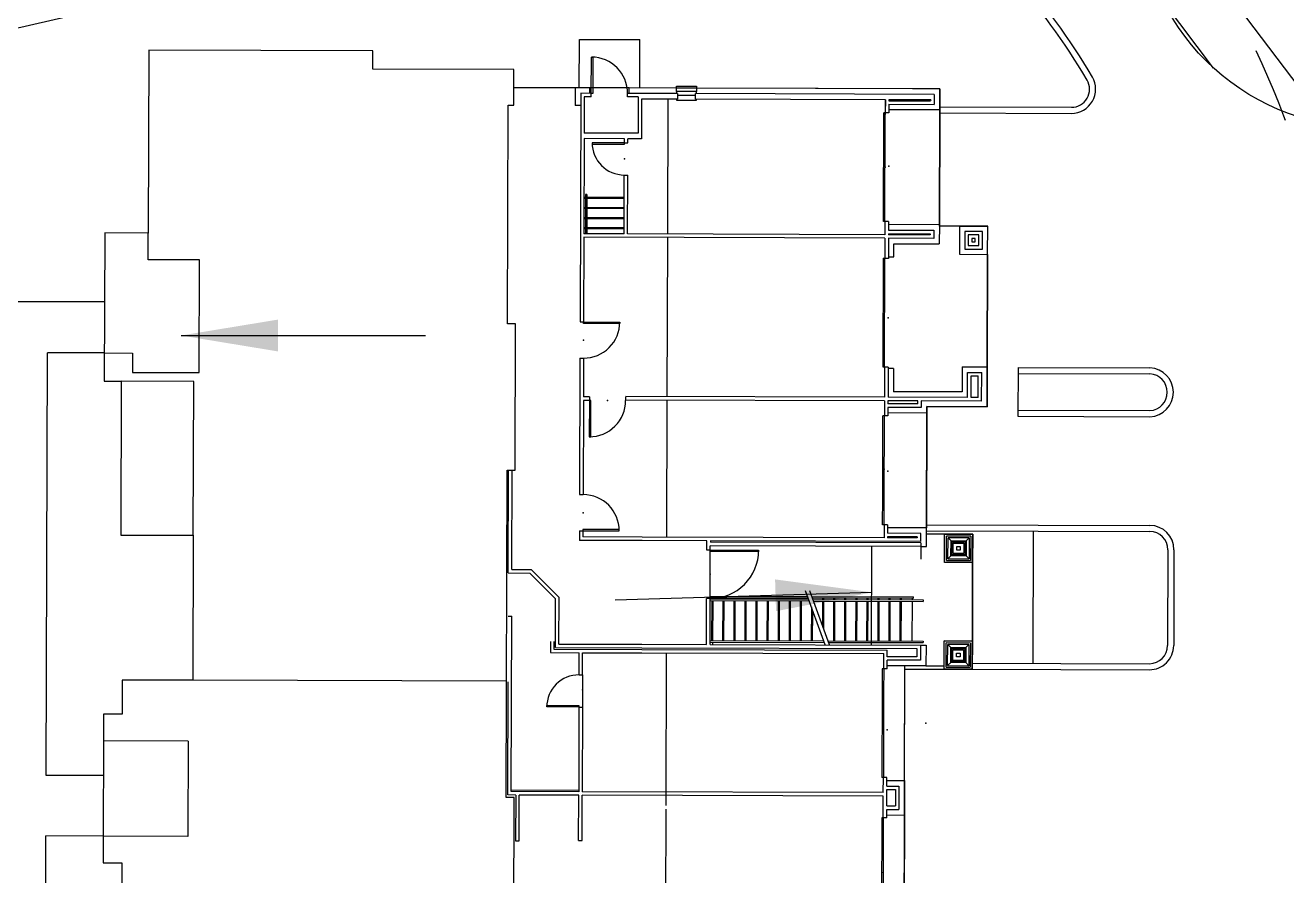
# Model space of a CAD drawing. Header units: feet. Extents: x 26064 to 27719, y 16802 to 28989.
# Drawn here: x 27419.5 to 27523.9, y 17752.1 to 17822.4 of the extents above; entities that cross this region are included whole.
import ezdxf

# ---------------------------------------------------------------- set-up
doc = ezdxf.new("R2010")
doc.units = ezdxf.units.FT
doc.header["$LTSCALE"] = 50
doc.header["$MEASUREMENT"] = 0
doc.header["$PDSIZE"] = -0.5
doc.linetypes.add('CENTERPL', pattern=[0.25, 0.125, -0.0625, 0, -0.0625])
doc.linetypes.add('HIDDEN', pattern=[0.375, 0.25, -0.125])
for name, color, linetype in [('ALT-SD-OUTER', 252, 'Continuous'), ('BUILDING-DOORS-EXT', 2, 'Continuous'), ('BUILDING-INTERIOR', 251, 'Continuous'), ('BUILDINGS', 5, 'Continuous'), ('CL-ROADS', 9, 'CENTERPL'), ('CURB-B', 4, 'Continuous'), ('CURB-F', 32, 'Continuous'), ('INLET PROTECTION', 1, 'HIDDEN'), ('SD-STRUCTURE', 6, 'Continuous'), ('SIDEWALK', 9, 'Continuous')]:
    doc.layers.add(name, color=color, linetype=linetype)
doc.styles.add('ls80', font='simplex', dxfattribs={"oblique": 15, "height": 4})
doc.dimstyles.new('dim', dxfattribs={"dimtxt": 0.18, "dimasz": 0.16, "dimexe": 0.0625, "dimexo": 0.0625, "dimgap": 0.03, "dimtad": 3, "dimdec": 4, "dimzin": 0, "dimdsep": 46, "dimtxsty": 'ls80', "dimcen": 0.09, "dimclrd": 256, "dimclre": 256, "dimclrt": 256, "dimaunit": 1, "dimadec": 4, "dimazin": 0, "dimtfac": 1, "dimtdec": 4, "dimtofl": 0, "dimtmove": 2, "dimatfit": 3, "dimfxl": 0, "dimtolj": 1, "dimtzin": 0, "dimlwd": -1, "dimlwe": -1, "dimarcsym": 0})

msp = doc.modelspace()

# ---------------------------------------------------------------- hatches: boundary and pattern name
at = {"layer": 'INLET PROTECTION', "linetype": 'Continuous'}
h = msp.add_hatch(dxfattribs=at)
h.set_pattern_fill('ANSI31', scale=37.499998, angle=262.0889784, style=0)
h.set_pattern_definition([(307.088978, (51641.443, -5431.985), (3.7392183, 2.82681806), [])])
edge = h.paths.add_edge_path()
edge.add_arc((27530.4547, 17832.74124), 18.75, 0, 360)

# ---------------------------------------------------------------- linework, layer by layer
at = {"layer": 'ALT-SD-OUTER', "color": 7}
msp.add_line((27410.55255, 17820.31552), (27466.89535, 17833.24004), dxfattribs=at)
at = {"layer": 'BUILDING-DOORS-EXT', "color": 7}
for p, q in [((27466.33891, 17816.8019), (27466.34767, 17819.80068)), ((27466.34767, 17819.80068), (27466.47262, 17819.80032)), ((27466.47262, 17819.80032), (27466.46386, 17816.80153))]:
    msp.add_line(p, q, dxfattribs=at)
msp.add_arc((27466.33891, 17816.8019), 2.9988, 359.8327778, 89.8327778, dxfattribs=at)
at = {"layer": 'BUILDING-INTERIOR', "color": 7, "ltscale": 12}
for p, q in [((27459.92598, 17817.27886), (27465.00743, 17817.26403)), ((27465.00741, 17817.26388), (27465.00315, 17815.80611)), ((27466.2153, 17817.26036), (27465.00741, 17817.26388)), ((27466.21396, 17816.8022), (27466.2153, 17817.26036)), ((27469.46271, 17816.79272), (27469.46405, 17817.25088)), ((27473.3792, 17817.23945), (27469.46405, 17817.25088)), ((27473.37835, 17816.9479), (27473.37787, 17816.78129)), ((27473.37835, 17816.9479), (27473.3792, 17817.23945)), ((27475.04438, 17816.94303), (27473.37835, 17816.9479)), ((27473.3792, 17817.23945), (27473.37969, 17817.40605)), ((27473.37969, 17817.40605), (27475.04571, 17817.40119)), ((27475.04389, 17816.77643), (27475.04438, 17816.94303)), ((27475.04523, 17817.23459), (27475.04438, 17816.94303)), ((27475.04571, 17817.40119), (27475.04523, 17817.23459)), ((27494.70433, 17817.17721), (27475.04523, 17817.23459)), ((27495.16248, 17817.17587), (27492.91329, 17817.18244)), ((27495.16248, 17817.17587), (27495.15738, 17815.42659)), ((27465.46423, 17816.80439), (27465.40904, 17797.89498)), ((27466.33891, 17816.80184), (27465.46423, 17816.80439)), ((27465.75493, 17816.51198), (27465.74618, 17813.51314)), ((27466.33806, 17816.51028), (27465.75493, 17816.51198)), ((27466.33806, 17816.51028), (27466.33891, 17816.80184)), ((27466.46387, 17816.80147), (27466.33891, 17816.80184)), ((27469.33691, 17816.50155), (27469.33776, 17816.79309)), ((27470.21155, 17816.499), (27469.33691, 17816.50155)), ((27473.46117, 17816.78105), (27469.33776, 17816.79309)), ((27470.21155, 17816.49898), (27470.2028, 17813.50017)), ((27470.50262, 17816.33152), (27470.49302, 17813.04116)), ((27473.45982, 17816.32289), (27470.50262, 17816.33154)), ((27472.66844, 17816.32522), (27472.63587, 17805.16292)), ((27473.37653, 17816.32314), (27473.37629, 17816.23984)), ((27473.37629, 17816.23984), (27475.04231, 17816.23497)), ((27473.46117, 17816.78105), (27473.45982, 17816.32289)), ((27474.9601, 17816.61007), (27473.46067, 17816.61445)), ((27473.4608, 17816.6561), (27474.96022, 17816.65172)), ((27474.95925, 17816.31852), (27474.96059, 17816.77667)), ((27490.66154, 17816.27265), (27474.95925, 17816.31852)), ((27494.70299, 17816.71905), (27474.96059, 17816.77667)), ((27475.04231, 17816.23497), (27475.04255, 17816.31827)), ((27490.65424, 17813.77377), (27490.66153, 17816.27269)), ((27490.66153, 17816.27269), (27490.65837, 17815.18981)), ((27490.95199, 17815.89702), (27490.94992, 17815.18896)), ((27490.95199, 17815.89702), (27494.70056, 17815.88608)), ((27490.95308, 17816.27184), (27490.95284, 17816.18858)), ((27490.95284, 17816.18858), (27494.40985, 17816.17849)), ((27494.4101, 17816.26175), (27490.95308, 17816.27184)), ((27494.4101, 17816.26175), (27494.40985, 17816.17849)), ((27494.70299, 17816.71914), (27494.70056, 17815.88608)), ((27465.46127, 17815.80477), (27465.00315, 17815.80611)), ((27490.50716, 17806.19361), (27490.53342, 17815.19018)), ((27490.65837, 17815.18981), (27490.53342, 17815.19018)), ((27490.63211, 17806.19325), (27490.65837, 17815.18981)), ((27490.94992, 17815.18896), (27490.65837, 17815.18981)), ((27495.15738, 17815.42659), (27490.95065, 17815.43887)), ((27495.15738, 17815.42659), (27495.12966, 17805.93052)), ((27465.74484, 17813.05498), (27465.72187, 17805.18312)), ((27469.0769, 17813.04528), (27465.74486, 17813.05498)), ((27470.2028, 17813.50017), (27465.74619, 17813.51314)), ((27466.41029, 17812.71983), (27466.40992, 17812.59488)), ((27469.07593, 17812.71205), (27466.41029, 17812.71983)), ((27469.07557, 17812.5871), (27469.07593, 17812.71205)), ((27469.07593, 17812.71205), (27469.0769, 17813.04528)), ((27469.07593, 17812.71205), (27469.36748, 17812.7112)), ((27469.36748, 17812.7112), (27469.36846, 17813.04442)), ((27470.49302, 17813.04116), (27469.36846, 17813.04442)), ((27466.40992, 17812.59488), (27469.07557, 17812.5871)), ((27469.05391, 17805.17337), (27469.06814, 17810.04641)), ((27469.06814, 17810.04641), (27469.35969, 17810.04556)), ((27469.34546, 17805.17252), (27469.35969, 17810.04556)), ((27469.06267, 17808.17213), (27465.73061, 17808.18185)), ((27465.8563, 17808.43139), (27465.84682, 17805.18275)), ((27465.98125, 17808.43103), (27465.8563, 17808.43139)), ((27465.98125, 17808.43103), (27465.97177, 17805.18239)), ((27469.05781, 17806.5061), (27465.72575, 17806.51583)), ((27469.06024, 17807.33912), (27465.72818, 17807.34884)), ((27469.05538, 17805.67309), (27465.72332, 17805.68281)), ((27490.63211, 17806.19325), (27490.50716, 17806.19361)), ((27490.63211, 17806.19325), (27490.62895, 17805.11041)), ((27490.92366, 17806.1924), (27490.63211, 17806.19325)), ((27490.92366, 17806.1924), (27490.9216, 17805.48435)), ((27490.9216, 17805.48435), (27494.67017, 17805.47354)), ((27495.12966, 17805.93052), (27490.92294, 17805.9428)), ((27494.67017, 17805.47354), (27494.66822, 17804.80709)), ((27495.12966, 17805.93052), (27495.12504, 17804.34759)), ((27496.79538, 17805.8213), (27495.12936, 17805.82616)), ((27496.79538, 17805.8213), (27496.78857, 17803.48887)), ((27496.79538, 17805.8213), (27499.12782, 17805.81449)), ((27499.12101, 17803.48206), (27499.12782, 17805.81449)), ((27429.68744, 17803.03918), (27429.69389, 17805.24667)), ((27465.72102, 17804.89158), (27465.70059, 17797.89413)), ((27490.6281, 17804.81887), (27465.72102, 17804.89158)), ((27469.05391, 17805.17337), (27465.72187, 17805.18312)), ((27490.62895, 17805.1104), (27469.34546, 17805.17252)), ((27472.63502, 17804.8714), (27472.5966, 17791.70978)), ((27490.6281, 17804.81886), (27490.62324, 17803.15284)), ((27490.91965, 17804.81802), (27490.91479, 17803.15199)), ((27494.66822, 17804.80709), (27490.91965, 17804.81803)), ((27490.92075, 17805.19278), (27490.9205, 17805.10957)), ((27494.37752, 17805.09947), (27490.92051, 17805.10956)), ((27490.92075, 17805.19278), (27494.37776, 17805.18281)), ((27491.37331, 17803.27561), (27491.37647, 17804.35853)), ((27491.37647, 17804.35853), (27495.12504, 17804.34759)), ((27494.37776, 17805.18281), (27494.37752, 17805.09947)), ((27497.23136, 17805.38269), (27497.22731, 17803.92483)), ((27498.68921, 17805.37844), (27497.23136, 17805.38269)), ((27497.5221, 17805.09029), (27497.51968, 17804.21556)), ((27498.39681, 17805.08773), (27497.5221, 17805.09029)), ((27497.81285, 17804.79788), (27497.81204, 17804.5063)), ((27497.81204, 17804.5063), (27498.10355, 17804.50548)), ((27498.1044, 17804.79703), (27497.81285, 17804.79788)), ((27498.10355, 17804.50548), (27498.1044, 17804.79703)), ((27498.39425, 17804.2131), (27498.39681, 17805.08773)), ((27498.68496, 17803.92073), (27498.68921, 17805.37844)), ((27496.78857, 17803.48887), (27499.12101, 17803.48206)), ((27497.22731, 17803.92483), (27498.68496, 17803.92073)), ((27497.51968, 17804.21556), (27498.39425, 17804.2131)), ((27499.12101, 17803.48206), (27499.09385, 17794.17313)), ((27433.93581, 17803.02678), (27429.68744, 17803.03918)), ((27433.90858, 17793.69703), (27433.93581, 17803.02678)), ((27490.47203, 17794.15667), (27490.49828, 17803.15321)), ((27490.62324, 17803.15284), (27490.49828, 17803.15321)), ((27490.59698, 17794.1563), (27490.62324, 17803.15284)), ((27490.91479, 17803.15199), (27490.62324, 17803.15284)), ((27490.91516, 17803.27694), (27491.37331, 17803.27561)), ((27465.40904, 17797.89498), (27465.70059, 17797.89413)), ((27465.70023, 17797.76918), (27465.70059, 17797.89413)), ((27468.69908, 17797.76043), (27465.70023, 17797.76918)), ((27465.70059, 17797.89413), (27468.69944, 17797.88538)), ((27468.69944, 17797.88538), (27468.69908, 17797.76043)), ((27426.06211, 17795.3235), (27428.39455, 17795.31669)), ((27428.39455, 17795.31669), (27428.38987, 17793.71314)), ((27465.40029, 17794.89613), (27465.36734, 17783.60882)), ((27465.40029, 17794.89613), (27465.69184, 17794.89528)), ((27465.69184, 17794.89528), (27465.68248, 17791.68818)), ((27490.59698, 17794.1563), (27490.47203, 17794.15667)), ((27490.59698, 17794.1563), (27490.58969, 17791.65726)), ((27490.88853, 17794.15545), (27490.59698, 17794.1563)), ((27490.88853, 17794.15545), (27490.88124, 17791.6564)), ((27491.34633, 17794.02916), (27490.88817, 17794.0305)), ((27491.34633, 17794.02916), (27491.34073, 17792.11323)), ((27497.01127, 17794.17921), (27497.00519, 17792.0967)), ((27497.01127, 17794.17921), (27499.0938, 17794.17313)), ((27499.0938, 17794.17313), (27499.0842, 17790.88278)), ((27433.44829, 17792.96948), (27427.45059, 17792.98699)), ((27428.38987, 17793.71314), (27433.90858, 17793.69703)), ((27433.41116, 17780.2452), (27433.44829, 17792.96948)), ((27497.46201, 17791.6372), (27497.46809, 17793.71971)), ((27497.46809, 17793.71971), (27498.63431, 17793.71626)), ((27497.75357, 17791.63635), (27497.75879, 17793.42729)), ((27497.75879, 17793.42729), (27498.3419, 17793.42556)), ((27498.33667, 17791.63465), (27498.3419, 17793.42556)), ((27498.62738, 17791.34228), (27498.63431, 17793.71625)), ((27497.00519, 17792.0967), (27491.34073, 17792.11323)), ((27465.68163, 17791.39663), (27465.6589, 17783.60797)), ((27466.18144, 17791.39517), (27465.68163, 17791.39663)), ((27466.18229, 17791.68672), (27465.68248, 17791.68818)), ((27466.18144, 17791.39517), (27466.17269, 17788.39632)), ((27466.18229, 17791.68672), (27466.18144, 17791.39517)), ((27466.30639, 17791.3948), (27466.18144, 17791.39517)), ((27466.29764, 17788.39596), (27466.30639, 17791.3948)), ((27469.18113, 17791.67797), (27469.18028, 17791.38642)), ((27490.58883, 17791.36571), (27469.1804, 17791.42819)), ((27490.58969, 17791.65726), (27469.18125, 17791.71974)), ((27472.59575, 17791.41822), (27472.56268, 17780.08913)), ((27490.58883, 17791.36571), (27490.58519, 17790.11619)), ((27490.87881, 17790.82334), (27490.87674, 17790.11534)), ((27493.62772, 17790.81531), (27490.87881, 17790.82334)), ((27490.8804, 17791.36485), (27490.87967, 17791.11489)), ((27493.33702, 17791.10772), (27490.87967, 17791.11489)), ((27493.33775, 17791.35768), (27490.8804, 17791.36485)), ((27497.46201, 17791.6372), (27490.88124, 17791.6564)), ((27493.33702, 17791.10772), (27493.33775, 17791.35767)), ((27493.6293, 17791.35695), (27493.62772, 17790.81531)), ((27498.62738, 17791.34228), (27493.6293, 17791.35683)), ((27494.08612, 17790.89737), (27494.08454, 17790.35582)), ((27499.0842, 17790.88278), (27494.08612, 17790.89737)), ((27498.33667, 17791.63465), (27497.75357, 17791.63635)), ((27490.44057, 17783.37967), (27490.46024, 17790.11655)), ((27490.58519, 17790.11619), (27490.46024, 17790.11655)), ((27490.56553, 17783.37931), (27490.58519, 17790.11619)), ((27490.87674, 17790.11534), (27490.58519, 17790.11619)), ((27494.08454, 17790.35582), (27490.87747, 17790.36518)), ((27494.08442, 17790.31417), (27494.05683, 17780.85953)), ((27466.17269, 17788.39632), (27466.29764, 17788.39596)), ((27459.47559, 17777.12862), (27459.50039, 17785.62534)), ((27459.768, 17777.41932), (27459.79195, 17785.62449)), ((27465.36735, 17783.60882), (27465.65891, 17783.60797)), ((27490.43398, 17781.12005), (27490.44057, 17783.37967)), ((27490.55893, 17781.11969), (27490.56553, 17783.3793)), ((27465.35859, 17780.60997), (27465.35628, 17779.81877)), ((27465.3586, 17780.60997), (27465.65015, 17780.60912)), ((27465.65015, 17780.60912), (27465.64869, 17780.10931)), ((27465.65052, 17780.73407), (27465.65015, 17780.60912)), ((27465.65015, 17780.60912), (27468.649, 17780.60037)), ((27468.64937, 17780.72532), (27465.65052, 17780.73407)), ((27468.649, 17780.60037), (27468.64937, 17780.72532)), ((27490.55893, 17781.11969), (27490.43398, 17781.12005)), ((27490.55893, 17781.11969), (27490.55578, 17780.03667)), ((27490.85049, 17781.11884), (27490.55893, 17781.11969)), ((27490.85049, 17781.11884), (27490.84842, 17780.41073)), ((27493.59733, 17780.40271), (27490.84842, 17780.41073)), ((27494.05683, 17780.85953), (27490.84976, 17780.86889)), ((27493.59539, 17779.73627), (27493.59733, 17780.40271)), ((27494.05233, 17779.31839), (27494.05683, 17780.85953)), ((27470.5403, 17779.80348), (27465.35628, 17779.81861)), ((27470.54115, 17780.09504), (27465.64869, 17780.10931)), ((27475.89383, 17779.7879), (27470.5403, 17779.80353)), ((27490.55578, 17780.03667), (27470.54115, 17780.09509)), ((27475.89159, 17779.01737), (27475.89384, 17779.7879)), ((27476.18314, 17779.01651), (27476.18417, 17779.37054)), ((27493.59417, 17779.31972), (27476.18417, 17779.37055)), ((27476.18539, 17779.78722), (27476.18502, 17779.66212)), ((27493.59502, 17779.61129), (27476.18502, 17779.66212)), ((27493.59539, 17779.73627), (27476.18539, 17779.78707)), ((27493.59539, 17779.73622), (27476.18539, 17779.78705)), ((27490.84757, 17780.11918), (27490.84732, 17780.03582)), ((27493.30468, 17780.02864), (27490.84732, 17780.03582)), ((27493.30493, 17780.11201), (27490.84757, 17780.11918)), ((27493.30493, 17780.11201), (27493.30468, 17780.02864)), ((27493.59502, 17779.61129), (27493.59113, 17778.27858)), ((27493.59502, 17779.61129), (27493.59417, 17779.31972)), ((27493.59417, 17779.31972), (27494.05233, 17779.31839)), ((27495.55473, 17780.33446), (27494.05531, 17780.33884)), ((27495.54792, 17778.00203), (27495.55473, 17780.33446)), ((27495.55473, 17780.33446), (27497.88717, 17780.32765)), ((27497.88717, 17780.32765), (27495.55473, 17780.33446)), ((27495.71501, 17778.16814), (27495.72085, 17780.16737)), ((27497.72008, 17780.16154), (27495.72086, 17780.16737)), ((27495.84033, 17778.29273), (27495.84543, 17780.04206)), ((27497.59476, 17780.03695), (27495.84544, 17780.04206)), ((27496.09461, 17779.79142), (27495.84544, 17780.04206)), ((27496.09096, 17778.5419), (27496.09461, 17779.79142)), ((27496.09461, 17779.79142), (27497.34413, 17779.78778)), ((27496.17451, 17778.62496), (27496.17767, 17779.70788)), ((27496.17767, 17779.70788), (27497.26058, 17779.70472)), ((27496.27894, 17778.72878), (27496.28149, 17779.60345)), ((27496.28149, 17779.60345), (27497.15615, 17779.6009)), ((27496.57134, 17779.01949), (27496.57219, 17779.31104)), ((27496.57219, 17779.31104), (27496.86375, 17779.31019)), ((27496.86375, 17779.31019), (27496.8629, 17779.01864)), ((27497.15615, 17779.6009), (27497.1536, 17778.72623)), ((27497.26058, 17779.70472), (27497.25742, 17778.6218)), ((27497.34413, 17779.78778), (27497.34048, 17778.53826)), ((27497.34413, 17779.78778), (27497.59476, 17780.03695)), ((27497.59476, 17780.03695), (27497.58966, 17778.28762)), ((27497.72008, 17780.16154), (27497.71424, 17778.16233)), ((27497.88717, 17780.32765), (27497.88036, 17777.99522)), ((27476.18314, 17779.01651), (27475.89159, 17779.01737)), ((27476.16923, 17775.01806), (27476.18314, 17779.01651)), ((27476.18278, 17778.89156), (27476.18314, 17779.01651)), ((27480.18124, 17778.87989), (27476.18278, 17778.89156)), ((27476.18314, 17779.01651), (27480.1816, 17779.00484)), ((27480.1816, 17779.00484), (27480.18124, 17778.87989)), ((27496.09096, 17778.5419), (27495.84033, 17778.29273)), ((27495.84033, 17778.29273), (27497.58966, 17778.28762)), ((27497.34048, 17778.53826), (27496.09096, 17778.5419)), ((27497.25742, 17778.6218), (27496.17451, 17778.62496)), ((27497.1536, 17778.72623), (27496.27894, 17778.72878)), ((27496.8629, 17779.01864), (27496.57134, 17779.01949)), ((27497.34048, 17778.53826), (27497.58966, 17778.28762)), ((27459.768, 17777.41932), (27461.37766, 17777.41462)), ((27461.37766, 17777.41462), (27463.67662, 17775.1022)), ((27497.88036, 17777.99522), (27495.54792, 17778.00203)), ((27495.71501, 17778.16814), (27497.71424, 17778.16231)), ((27497.88036, 17777.99522), (27497.86144, 17771.49786)), ((27459.47559, 17777.12862), (27461.25605, 17777.12342)), ((27461.25605, 17777.12342), (27463.38471, 17774.98228)), ((27484.57884, 17775.18112), (27492.99888, 17775.15654)), ((27492.99851, 17775.03158), (27492.99888, 17775.15654)), ((27463.37296, 17770.95289), (27463.38471, 17774.98228)), ((27463.66536, 17771.2436), (27463.67662, 17775.1022)), ((27475.86879, 17771.20805), (27475.87992, 17775.0189)), ((27476.17147, 17775.01805), (27475.87992, 17775.0189)), ((27476.16035, 17771.2072), (27476.17147, 17775.01805)), ((27484.62587, 17775.05603), (27492.99851, 17775.03158)), ((27484.67288, 17774.93094), (27493.78951, 17774.90432)), ((27484.71989, 17774.80585), (27493.78915, 17774.77937)), ((27485.54232, 17774.80345), (27485.53562, 17772.50945)), ((27485.54304, 17775.05336), (27485.54268, 17774.9284)), ((27486.45863, 17774.80077), (27486.44903, 17771.51037)), ((27486.45936, 17775.05067), (27486.45899, 17774.92573)), ((27487.37494, 17774.7981), (27487.36534, 17771.50769)), ((27487.37567, 17775.048), (27487.37531, 17774.92305)), ((27488.29126, 17774.79542), (27488.28165, 17771.50502)), ((27488.29199, 17775.04532), (27488.29162, 17774.92038)), ((27489.20757, 17774.79275), (27489.19797, 17771.50234)), ((27489.2083, 17775.04264), (27489.20794, 17774.9177)), ((27490.12389, 17774.79007), (27490.11428, 17771.49967)), ((27490.12462, 17775.03997), (27490.12425, 17774.91503)), ((27491.0402, 17774.7874), (27491.0306, 17771.497)), ((27491.04093, 17775.0373), (27491.04057, 17774.91235)), ((27491.95652, 17774.78473), (27491.94691, 17771.49432)), ((27491.95725, 17775.03462), (27491.95688, 17774.90968)), ((27492.87283, 17774.78205), (27492.86323, 17771.49165)), ((27492.87356, 17775.03195), (27492.8732, 17774.907)), ((27493.78951, 17774.90432), (27493.78915, 17774.77937)), ((27459.46513, 17773.54665), (27459.75669, 17773.54579)), ((27459.71438, 17759.05139), (27459.75669, 17773.5458)), ((27462.9581, 17771.45393), (27462.95543, 17770.5376)), ((27463.24908, 17771.45307), (27463.24726, 17770.82831)), ((27463.37296, 17770.95289), (27470.51441, 17770.93206)), ((27463.66536, 17771.2436), (27470.51526, 17771.22359)), ((27470.51526, 17771.22368), (27475.86879, 17771.20805)), ((27476.16035, 17771.2072), (27493.57035, 17771.15639)), ((27485.91052, 17771.51195), (27493.77954, 17771.48897)), ((27485.95753, 17771.38686), (27493.77918, 17771.36402)), ((27493.57035, 17771.15639), (27493.5667, 17769.90683)), ((27493.57035, 17771.15639), (27494.02851, 17771.15505)), ((27493.77954, 17771.48897), (27493.77918, 17771.36402)), ((27494.02851, 17771.15505), (27494.02352, 17769.44733)), ((27495.52215, 17769.17223), (27495.52896, 17771.50466)), ((27495.52896, 17771.50466), (27497.8614, 17771.49786)), ((27497.8614, 17771.49786), (27495.52896, 17771.50466)), ((27495.68924, 17769.33834), (27495.69508, 17771.33757)), ((27497.69431, 17771.33174), (27495.69509, 17771.33757)), ((27495.81456, 17769.46293), (27495.81966, 17771.21226)), ((27497.56899, 17771.20715), (27495.81967, 17771.21226)), ((27496.06884, 17770.96162), (27495.81967, 17771.21226)), ((27496.06519, 17769.71211), (27496.06884, 17770.96162)), ((27496.06884, 17770.96162), (27497.31836, 17770.95798)), ((27497.31836, 17770.95798), (27497.31471, 17769.70846)), ((27497.31836, 17770.95798), (27497.56899, 17771.20715)), ((27497.56899, 17771.20715), (27497.56389, 17769.45782)), ((27497.69431, 17771.33174), (27497.68847, 17769.33253)), ((27497.8614, 17771.49786), (27497.85459, 17769.16542)), ((27462.95543, 17770.5376), (27465.32911, 17770.53067)), ((27463.24726, 17770.82831), (27470.51405, 17770.8071)), ((27465.32376, 17768.69804), (27465.32911, 17770.53067)), ((27465.61532, 17768.69718), (27465.62067, 17770.52982)), ((27465.62067, 17770.52982), (27470.5132, 17770.51554)), ((27470.5132, 17770.5156), (27490.52778, 17770.45717)), ((27470.51405, 17770.80716), (27490.82018, 17770.74788)), ((27470.51441, 17770.93212), (27493.27794, 17770.86563)), ((27472.53472, 17770.50964), (27472.49789, 17757.88951)), ((27490.52413, 17769.20764), (27490.52778, 17770.45717)), ((27490.81569, 17769.20679), (27490.81775, 17769.91485)), ((27493.5667, 17769.90683), (27490.81775, 17769.91485)), ((27490.81854, 17770.18558), (27490.82018, 17770.74788)), ((27493.27593, 17770.17841), (27490.81854, 17770.18558)), ((27493.27794, 17770.86563), (27493.27593, 17770.17841)), ((27496.14874, 17769.79516), (27496.1519, 17770.87808)), ((27496.1519, 17770.87808), (27497.23481, 17770.87492)), ((27496.25317, 17769.89899), (27496.25572, 17770.77365)), ((27496.25572, 17770.77365), (27497.13038, 17770.7711)), ((27496.54557, 17770.18969), (27496.54642, 17770.48124)), ((27496.83713, 17770.18884), (27496.54557, 17770.18969)), ((27496.54642, 17770.48124), (27496.83798, 17770.48039)), ((27496.83798, 17770.48039), (27496.83713, 17770.18884)), ((27497.13038, 17770.7711), (27497.12783, 17769.89643)), ((27497.23481, 17770.87492), (27497.23165, 17769.792)), ((27490.39917, 17769.208), (27490.39349, 17767.2618)), ((27490.52412, 17769.20764), (27490.39917, 17769.208)), ((27490.52412, 17769.20764), (27490.51844, 17767.26144)), ((27490.81568, 17769.20679), (27490.52412, 17769.20764)), ((27494.02352, 17769.44733), (27490.81642, 17769.45669)), ((27492.24644, 17759.95603), (27492.27416, 17769.45244)), ((27494.02352, 17769.44733), (27495.52294, 17769.44296)), ((27497.85459, 17769.16542), (27495.52215, 17769.17223)), ((27495.68924, 17769.33834), (27497.68847, 17769.33251)), ((27496.06519, 17769.71211), (27495.81456, 17769.46293)), ((27495.81456, 17769.46293), (27497.56389, 17769.45782)), ((27497.31471, 17769.70846), (27496.06519, 17769.71211)), ((27497.23165, 17769.792), (27496.14874, 17769.79516)), ((27497.12783, 17769.89643), (27496.25317, 17769.89899)), ((27497.31471, 17769.70846), (27497.56389, 17769.45782)), ((27459.32451, 17768.17409), (27433.37615, 17768.24982)), ((27459.42198, 17758.76067), (27459.44933, 17768.13208)), ((27465.32376, 17768.69804), (27465.61532, 17768.69718)), ((27465.61532, 17768.69718), (27465.60754, 17766.03154)), ((27490.39349, 17767.2618), (27490.37291, 17760.21145)), ((27490.51845, 17767.26144), (27490.49787, 17760.21109)), ((27462.65034, 17766.04019), (27462.65071, 17766.16514)), ((27465.31598, 17766.03241), (27462.65034, 17766.04019)), ((27462.65071, 17766.16514), (27465.31635, 17766.15736)), ((27465.31598, 17766.03239), (27465.29556, 17759.0351)), ((27465.31635, 17766.15736), (27465.31598, 17766.03241)), ((27465.31598, 17766.03239), (27465.60754, 17766.03154)), ((27465.60754, 17766.03154), (27465.58712, 17759.03425)), ((27432.98658, 17763.21118), (27425.98927, 17763.2316)), ((27432.98658, 17763.21118), (27432.9636, 17755.33921)), ((27490.49787, 17760.21109), (27490.37291, 17760.21145)), ((27490.49421, 17758.96155), (27490.49787, 17760.21109)), ((27490.78942, 17760.21024), (27490.49787, 17760.21109)), ((27490.78736, 17759.5022), (27490.78943, 17760.21024)), ((27490.78736, 17759.5022), (27491.78695, 17759.49923)), ((27490.7887, 17759.96035), (27492.24644, 17759.95603)), ((27491.78695, 17759.49923), (27491.7813, 17757.56249)), ((27492.24644, 17759.95603), (27492.23812, 17757.103)), ((27460.08839, 17758.75873), (27459.42198, 17758.76067)), ((27465.29556, 17759.0351), (27459.71438, 17759.05139)), ((27459.71475, 17759.17633), (27465.29593, 17759.16004)), ((27460.08839, 17758.75873), (27460.07733, 17754.96852)), ((27460.36888, 17754.96767), (27460.37994, 17758.75788)), ((27465.29472, 17758.74355), (27460.37994, 17758.75788)), ((27465.28378, 17754.99498), (27465.29472, 17758.74355)), ((27465.57533, 17754.99413), (27465.58627, 17758.74269)), ((27490.49337, 17758.67), (27465.58627, 17758.74269)), ((27490.49421, 17758.96155), (27465.58712, 17759.03425)), ((27490.48808, 17756.85845), (27490.49337, 17758.67)), ((27490.78256, 17757.85696), (27490.78651, 17759.21063)), ((27490.78651, 17759.21063), (27491.49454, 17759.20854)), ((27491.49454, 17759.20854), (27491.4906, 17757.8549)), ((27472.49704, 17757.59796), (27472.46349, 17746.10237)), ((27490.77964, 17756.8576), (27490.78171, 17757.56541)), ((27490.78171, 17757.56541), (27491.7813, 17757.56249)), ((27490.78256, 17757.85696), (27491.4906, 17757.8549)), ((27490.36313, 17756.85882), (27490.33687, 17747.86177)), ((27490.48808, 17756.85845), (27490.36313, 17756.85882)), ((27490.48808, 17756.85845), (27490.46182, 17747.8614)), ((27490.77964, 17756.8576), (27490.48808, 17756.85845)), ((27490.78037, 17757.10725), (27492.23812, 17757.103)), ((27492.23812, 17757.103), (27492.2104, 17747.60665)), ((27432.9636, 17755.33921), (27425.9663, 17755.35963)), ((27460.07733, 17754.96852), (27460.36888, 17754.96767)), ((27465.28378, 17754.99498), (27465.57533, 17754.99413))]:
    msp.add_line(p, q, dxfattribs=at)
at = {"layer": 'BUILDING-INTERIOR', "color": 7, "ltscale": 6}
for p, q in [((27490.50716, 17806.19361), (27490.53342, 17815.19018)), ((27490.53342, 17815.19018), (27490.53342, 17815.19018)), ((27490.50716, 17806.19361), (27490.50716, 17806.19361)), ((27490.47203, 17794.15667), (27490.49828, 17803.15321)), ((27490.49828, 17803.15321), (27490.49828, 17803.15321)), ((27490.47203, 17794.15667), (27490.47203, 17794.15667)), ((27490.44057, 17783.37967), (27490.46024, 17790.11655)), ((27490.46024, 17790.11655), (27490.46024, 17790.11655)), ((27490.43398, 17781.12005), (27490.44057, 17783.37967)), ((27490.43398, 17781.12005), (27490.43398, 17781.12005)), ((27489.51236, 17779.33164), (27489.48853, 17771.1683)), ((27476.17202, 17775.20566), (27484.2225, 17775.18216)), ((27484.36354, 17774.80689), (27476.17092, 17774.8308)), ((27484.31653, 17774.93198), (27476.17129, 17774.95575)), ((27476.17165, 17775.0807), (27484.22213, 17775.05721)), ((27476.37917, 17774.83019), (27476.36957, 17771.53979)), ((27476.3799, 17775.0801), (27476.37954, 17774.95514)), ((27477.29549, 17774.82752), (27477.28589, 17771.53712)), ((27477.29622, 17775.07742), (27477.29586, 17774.95246)), ((27478.21181, 17774.82484), (27478.2022, 17771.53444)), ((27478.21254, 17775.07475), (27478.21217, 17774.94979)), ((27479.12812, 17774.82217), (27479.11852, 17771.53177)), ((27479.12885, 17775.07207), (27479.12849, 17774.94712)), ((27480.04443, 17774.81949), (27480.03483, 17771.52909)), ((27480.04516, 17775.0694), (27480.04479, 17774.94444)), ((27480.96075, 17774.81682), (27480.95114, 17771.52642)), ((27480.96148, 17775.06672), (27480.96111, 17774.94177)), ((27481.87706, 17774.81415), (27481.86745, 17771.52375)), ((27481.87779, 17775.06405), (27481.87742, 17774.9391)), ((27482.79337, 17774.81147), (27482.78377, 17771.52107)), ((27482.7941, 17775.06138), (27482.79374, 17774.93642)), ((27483.70969, 17774.8088), (27483.70008, 17771.5184)), ((27483.71042, 17775.05871), (27483.71005, 17774.93374)), ((27484.62362, 17773.98896), (27484.6164, 17771.51573)), ((27476.16095, 17771.41545), (27485.60118, 17771.3879)), ((27476.16132, 17771.5404), (27485.55416, 17771.51299)), ((27476.3692, 17771.41484), (27476.36859, 17771.20658)), ((27490.39917, 17769.208), (27490.39349, 17767.2618)), ((27490.39917, 17769.208), (27490.39917, 17769.208)), ((27490.39349, 17767.2618), (27490.37291, 17760.21145)), ((27490.37291, 17760.21145), (27490.37291, 17760.21145)), ((27490.36313, 17756.85882), (27490.33687, 17747.86177)), ((27490.36313, 17756.85882), (27490.36313, 17756.85882))]:
    msp.add_line(p, q, dxfattribs=at)
at = {"layer": 'BUILDING-INTERIOR', "color": 7, "ltscale": 4}
for p, q in [((27469.06243, 17808.08883), (27465.73037, 17808.09855)), ((27469.05757, 17806.4228), (27465.7255, 17806.43253)), ((27469.06, 17807.25581), (27465.72793, 17807.26554)), ((27469.05514, 17805.58979), (27465.72307, 17805.59951)), ((27476.29587, 17774.83043), (27476.28627, 17771.54003)), ((27476.2966, 17775.08034), (27476.29623, 17774.95538)), ((27477.21219, 17774.82776), (27477.20258, 17771.53736)), ((27477.21291, 17775.07766), (27477.21255, 17774.95271)), ((27478.1285, 17774.82509), (27478.11889, 17771.53468)), ((27478.12923, 17775.07499), (27478.12886, 17774.95003)), ((27479.04481, 17774.82241), (27479.03521, 17771.53201)), ((27479.04554, 17775.07232), (27479.04518, 17774.94736)), ((27479.96113, 17774.81974), (27479.95152, 17771.52934)), ((27479.96186, 17775.06964), (27479.96149, 17774.94468)), ((27480.87745, 17774.81706), (27480.86784, 17771.52666)), ((27480.87817, 17775.06697), (27480.87781, 17774.94201)), ((27481.79376, 17774.81439), (27481.78415, 17771.52399)), ((27481.79449, 17775.0643), (27481.79412, 17774.93934)), ((27482.71007, 17774.81171), (27482.70047, 17771.52132)), ((27482.7108, 17775.06162), (27482.71044, 17774.93667)), ((27483.62639, 17774.80904), (27483.61678, 17771.51864)), ((27483.62711, 17775.05895), (27483.62675, 17774.93399)), ((27484.54132, 17774.33386), (27484.5331, 17771.51597)), ((27485.45901, 17774.80369), (27485.45296, 17772.7294)), ((27485.45974, 17775.0536), (27485.45938, 17774.92864)), ((27486.37533, 17774.80102), (27486.36573, 17771.51062)), ((27486.37606, 17775.05093), (27486.37569, 17774.92597)), ((27487.29164, 17774.79834), (27487.28204, 17771.50794)), ((27487.29237, 17775.04824), (27487.29201, 17774.92329)), ((27488.20796, 17774.79567), (27488.19835, 17771.50526)), ((27488.20869, 17775.04557), (27488.20832, 17774.92062)), ((27489.12427, 17774.79299), (27489.11467, 17771.50259)), ((27489.125, 17775.04289), (27489.12464, 17774.91794)), ((27490.04059, 17774.79032), (27490.03098, 17771.49991)), ((27490.04132, 17775.04022), (27490.04095, 17774.91527)), ((27490.9569, 17774.78764), (27490.9473, 17771.49724)), ((27490.95763, 17775.03754), (27490.95727, 17774.91259)), ((27491.87321, 17774.78497), (27491.86361, 17771.49457)), ((27491.87394, 17775.03487), (27491.87358, 17774.90992))]:
    msp.add_line(p, q, dxfattribs=at)
at = {"layer": 'BUILDING-INTERIOR', "color": 7, "ltscale": 48}
for p, q in [((27485.67953, 17771.17941), (27484.05012, 17775.64083)), ((27486.03589, 17771.17837), (27484.40647, 17775.63979))]:
    msp.add_line(p, q, dxfattribs=at)
at = {"layer": 'BUILDING-INTERIOR', "color": 7, "ltscale": 12}
msp.add_lwpolyline([(27459.93366, 17748.55468), (27459.96283, 17758.55083), (27459.29642, 17758.55278), (27459.37544, 17785.62571), (27460.04185, 17785.62376), (27460.07723, 17797.74409), (27459.41082, 17797.74604), (27459.46358, 17815.82228), (27459.92173, 17815.82094), (27459.93037, 17818.77829), (27448.26818, 17818.81233), (27448.27256, 17820.31175), (27429.73802, 17820.36586), (27429.69389, 17805.24667), (27426.09111, 17805.25718), (27426.0553, 17792.99106), (27427.45054, 17792.96616), (27427.41346, 17780.26271), (27433.41116, 17780.2452), (27433.37615, 17768.24982), (27427.54505, 17768.26684), (27427.53679, 17765.43459), (27425.99571, 17765.43909), (27425.95985, 17753.15215), (27427.50092, 17753.14765), (27427.45485, 17737.36204)], dxfattribs=at)
for centre, radius, start, end in [((27469.07593, 17812.71205), 2.66565, 179.8327778, 269.8325778), ((27465.70059, 17797.89413), 2.99886, 269.8327778, 359.8327778), ((27466.18144, 17791.39517), 2.99886, 269.8327778, 359.8327778), ((27465.65015, 17780.60912), 2.99886, 359.8327778, 89.8327778), ((27476.18314, 17779.01651), 3.99848, 269.8327778, 359.8327778), ((27465.31598, 17766.03241), 2.66565, 89.8325778, 179.8327778)]:
    msp.add_arc(centre, radius, start, end, dxfattribs=at)
for p in [(27469.07206, 17811.37923, 1), (27490.64524, 17810.69153, 1), (27490.93706, 17810.77405, 1), (27490.90047, 17798.23722, 1), (27465.69621, 17796.3947, 1), (27467.68087, 17791.39078, 1), (27490.57231, 17785.70119, 1), (27494.07068, 17785.60768, 1), (27490.86339, 17785.53374, 1), (27465.65451, 17782.10864, 1), (27476.1773, 17777.01729, 1), (27465.61167, 17767.44766, 1), (27490.511, 17764.70936, 1), (27494.00966, 17764.69913, 1), (27490.80092, 17764.14622, 1), (27490.47495, 17752.35993, 1)]:
    msp.add_point(p, dxfattribs=at)
at = {"layer": 'BUILDINGS', "color": 7, "flags": 128}
msp.add_lwpolyline([(27492.2104, 17747.60665), (27492.23812, 17757.103), (27492.24644, 17759.95603), (27492.27337, 17769.18171), (27495.52215, 17769.17223), (27495.52215, 17769.17223), (27495.52215, 17769.17223), (27497.85459, 17769.16542), (27497.86144, 17771.49786), (27497.88036, 17777.99522), (27497.88717, 17780.32765), (27494.05531, 17780.33884), (27494.05683, 17780.85953), (27494.08454, 17790.35582), (27494.08612, 17790.89737), (27499.0842, 17790.88278), (27499.09385, 17794.17313), (27499.12101, 17803.48206), (27499.12782, 17805.81449), (27496.79538, 17805.8213), (27495.12936, 17805.82616), (27495.12966, 17805.93052), (27495.15738, 17815.42659), (27495.16248, 17817.17587), (27475.04523, 17817.23459), (27473.3792, 17817.23945), (27469.46405, 17817.25088), (27466.2153, 17817.26036), (27465.00741, 17817.26388), (27459.92598, 17817.27886), (27459.93037, 17818.77829), (27448.26818, 17818.81233), (27448.27256, 17820.31175), (27429.73802, 17820.36586), (27429.69389, 17805.24667), (27426.09111, 17805.25718), (27426.0553, 17792.99106), (27427.45059, 17792.98699), (27427.41346, 17780.26271), (27433.41116, 17780.2452), (27433.37615, 17768.24982), (27427.54505, 17768.26684), (27427.53679, 17765.43459), (27425.99571, 17765.43909), (27425.95985, 17753.15215), (27427.50092, 17753.14765), (27427.45485, 17737.36204)], dxfattribs=at)
at = {"layer": 'CL-ROADS', "color": 7}
msp.add_arc((27464.55321, 17793.01007), 63, 8.5303882, 42.8297258, dxfattribs=at)
at = {"layer": 'CURB-B', "color": 7, "flags": 128}
for points in [[(27507.35159, 17817.89991, 0.055006569), (27500.88852, 17826.62555)], [(27506.0512, 17815.6447, 0.579665506), (27507.35159, 17817.89991)], [(27512.54481, 17790.5521, 0.947840334), (27512.5453, 17793.59224)], [(27514.0356, 17779.05116, 0.414213562), (27512.53998, 17780.55553)], [(27512.50807, 17769.62265, 0.414213562), (27514.01244, 17771.11827)]]:
    msp.add_lwpolyline(points, format="xyb", dxfattribs=at)
for points in [[(27495.15811, 17815.67649), (27506.0512, 17815.6447)], [(27501.63441, 17794.12409), (27501.62262, 17790.08397)], [(27501.63295, 17793.62409), (27512.5453, 17793.59224)], [(27501.62408, 17790.58397), (27512.54481, 17790.5521)], [(27494.0561, 17780.60948), (27512.53998, 17780.55553)], [(27514.0356, 17779.05116), (27514.01244, 17771.11827)], [(27497.85605, 17769.66542), (27512.50807, 17769.62265)]]:
    msp.add_lwpolyline(points, dxfattribs=at)
at = {"layer": 'CURB-F', "color": 7}
for p, q in [((27495.15665, 17815.17668), (27506.04963, 17815.14489)), ((27501.63441, 17794.12409), (27512.5453, 17794.09224)), ((27501.62262, 17790.08397), (27512.54481, 17790.0521)), ((27494.05756, 17781.10948), (27512.54144, 17781.05553)), ((27514.53559, 17779.0497), (27514.51244, 17771.11681)), ((27497.85459, 17769.16542), (27512.50661, 17769.12266))]:
    msp.add_line(p, q, dxfattribs=at)
for centre, radius, start, end in [((27464.58279, 17792.97755), 50.00045, 30.2306017, 42.8242241), ((27506.05546, 17817.14488), 2, 269.8327778, 30.2306017), ((27512.46321, 17792.07218), 2.02173, 272.313044, 87.6731655), ((27512.5356, 17779.05554), 2, 359.8327778, 89.8327778), ((27512.51245, 17771.12265), 2, 269.8327778, 359.8327778)]:
    msp.add_arc(centre, radius, start, end, dxfattribs=at)
at = {"layer": 'INLET PROTECTION', "color": 7, "linetype": 'Continuous'}
msp.add_circle((27530.4547, 17832.74124), 18.75, dxfattribs=at)
at = {"layer": 'SIDEWALK', "color": 7}
for p, q in [((27465.34871, 17817.26289), (27465.36039, 17821.26287)), ((27465.36039, 17821.26287), (27470.36036, 17821.24828)), ((27470.34869, 17817.2483), (27470.36036, 17821.24828)), ((27426.07448, 17799.56213), (27389.30665, 17799.56213)), ((27421.24171, 17760.37344), (27421.34371, 17795.32385)), ((27426.06216, 17795.32385), (27421.34371, 17795.32385)), ((27502.89696, 17780.58367), (27502.86505, 17769.6508)), ((27425.98089, 17760.35961), (27421.24171, 17760.37344)), ((27421.17089, 17736.11003), (27421.22712, 17755.37346)), ((27425.9663, 17755.35963), (27421.22712, 17755.37346))]:
    msp.add_line(p, q, dxfattribs=at)

# ---------------------------------------------------------------- leaders
at = {"layer": 'SD-STRUCTURE', "color": 7}
for points in [[(27432.41401, 17796.76922), (27452.62454, 17796.76922)], [(27489.57633, 17775.52147), (27468.32344, 17774.87785)]]:
    msp.add_leader(points, dimstyle='dim', override={"dimscale": 50, "dimtad": 0, "dimpost": "'"}, dxfattribs=at)

doc.saveas('drawing.dxf')
